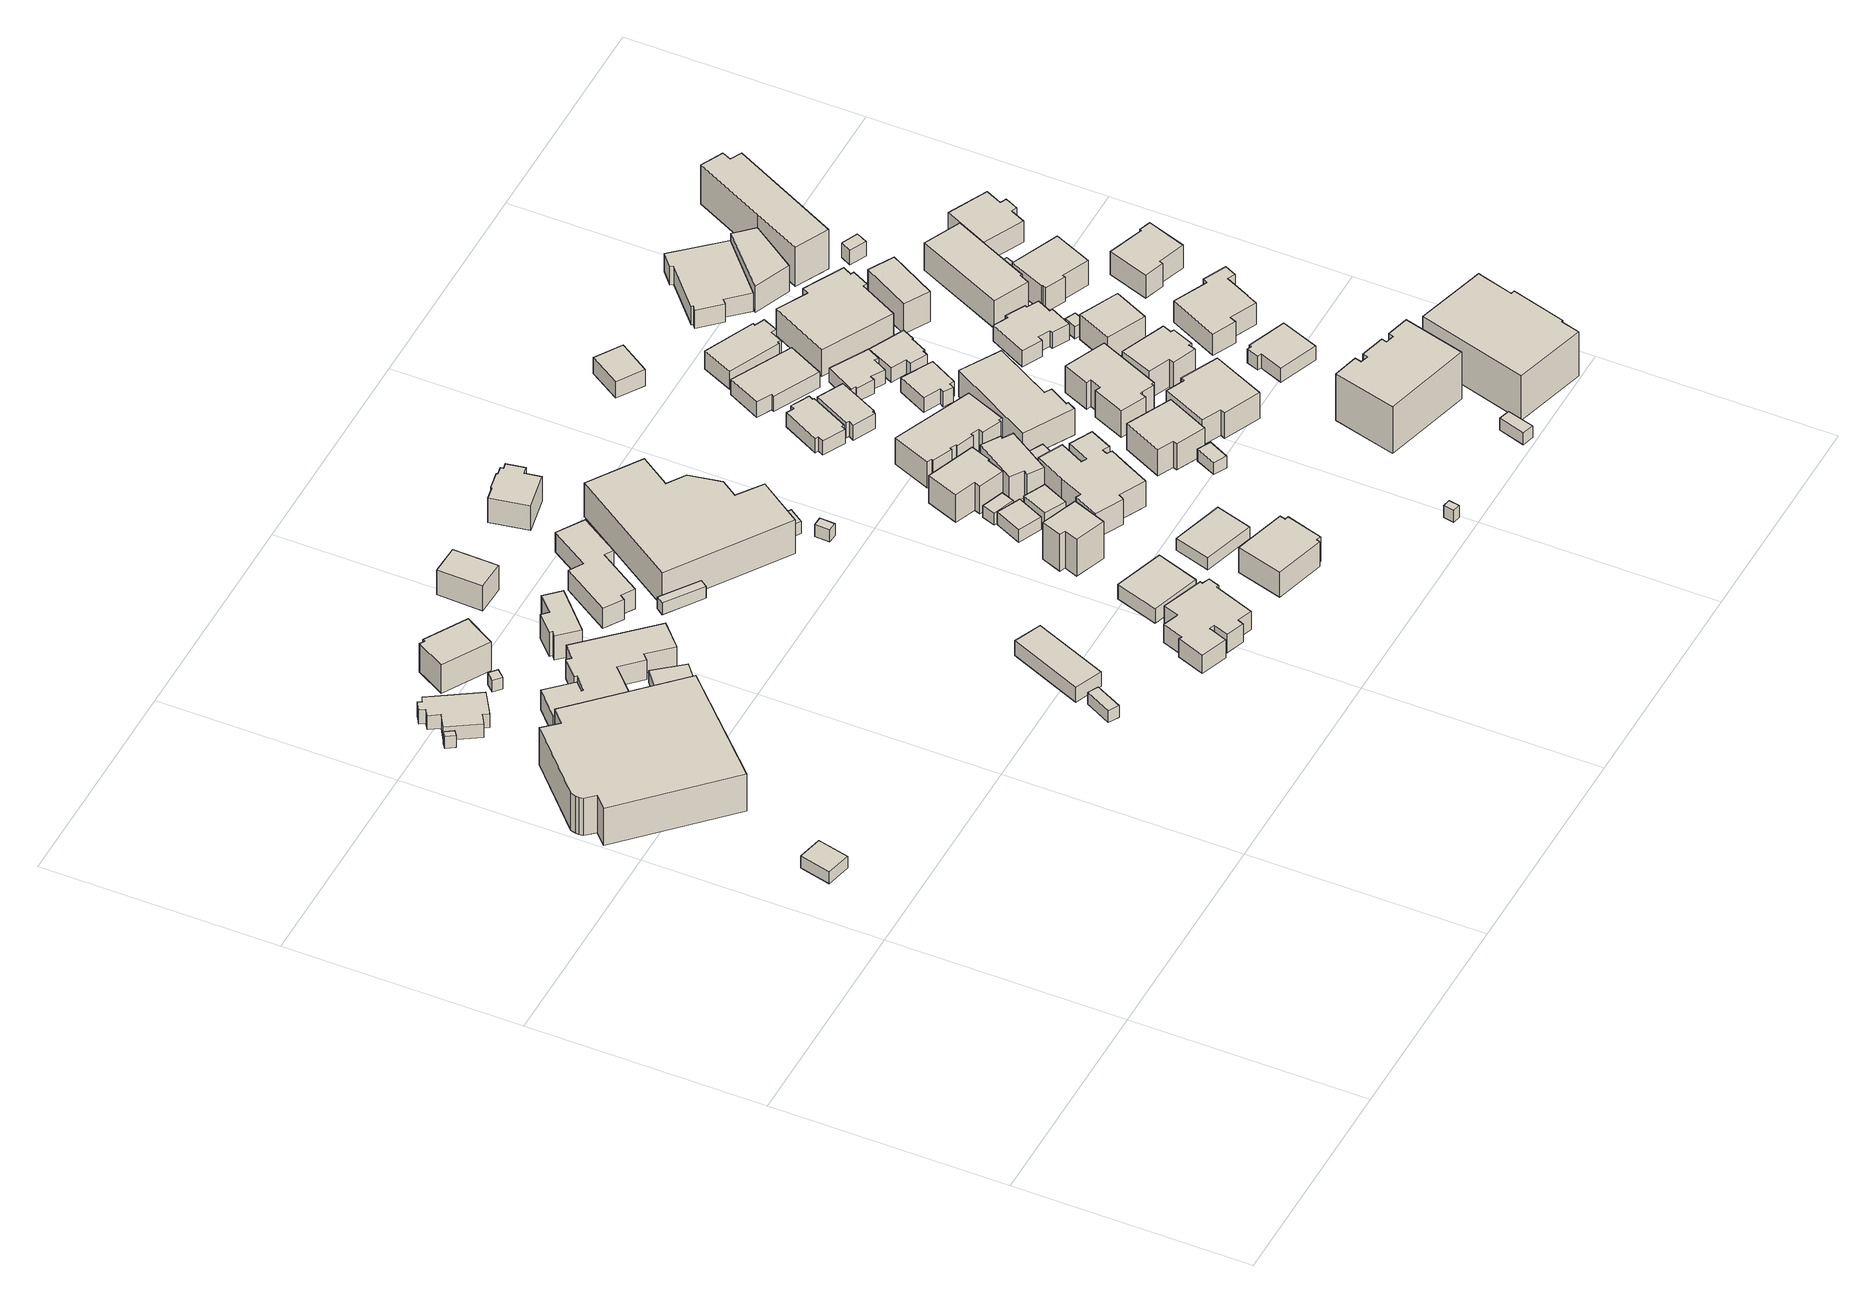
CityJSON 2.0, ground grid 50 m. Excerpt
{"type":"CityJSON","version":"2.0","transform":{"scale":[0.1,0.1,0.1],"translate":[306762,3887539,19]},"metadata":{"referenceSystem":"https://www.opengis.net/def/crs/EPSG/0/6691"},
"CityObjects":{
"building1":{"type":"Building","attributes":{"class":"3001","measuredHeight":2,"BuildingIDAttribute.prefecture":"22","BuildingIDAttribute.city":"22203","BuildingDetailAttribute.surveyYear":2015},"geometry":[{"type":"Solid","lod":"1","boundaries":[[[[0,1,2,3]],[[2,4,5,3]],[[1,6,4,2]],[[0,7,6,1]],[[3,5,7,0]],[[4,6,7,5]]]]}]},
"building2":{"type":"Building","attributes":{"class":"3002","measuredHeight":2,"BuildingIDAttribute.prefecture":"22","BuildingIDAttribute.city":"22203","BuildingDetailAttribute.surveyYear":2015},"geometry":[{"type":"Solid","lod":"1","boundaries":[[[[8,9,10,11,12,13,14,15,16,17,18]],[[17,19,20,18]],[[16,21,19,17]],[[15,22,21,16]],[[14,23,22,15]],[[13,24,23,14]],[[12,25,24,13]],[[11,26,25,12]],[[10,27,26,11]],[[9,28,27,10]],[[8,29,28,9]],[[18,20,29,8]],[[19,21,22,23,24,25,26,27,28,29,20]]]]}]},
"building3":{"type":"Building","attributes":{"class":"3001","measuredHeight":2,"BuildingIDAttribute.prefecture":"22","BuildingIDAttribute.city":"22203","BuildingDetailAttribute.surveyYear":2015},"geometry":[{"type":"Solid","lod":"1","boundaries":[[[[30,31,32,33]],[[32,34,35,33]],[[31,36,34,32]],[[30,37,36,31]],[[33,35,37,30]],[[34,36,37,35]]]]}]},
"building4":{"type":"Building","attributes":{"class":"3001","measuredHeight":2,"BuildingIDAttribute.prefecture":"22","BuildingIDAttribute.city":"22203","BuildingDetailAttribute.surveyYear":2015},"geometry":[{"type":"Solid","lod":"1","boundaries":[[[[38,39,40,41,42,43,44,45,46,47,48,49]],[[48,50,51,49]],[[47,52,50,48]],[[46,53,52,47]],[[45,54,53,46]],[[44,55,54,45]],[[43,56,55,44]],[[42,57,56,43]],[[41,58,57,42]],[[40,59,58,41]],[[39,60,59,40]],[[38,61,60,39]],[[49,51,61,38]],[[50,52,53,54,55,56,57,58,59,60,61,51]]]]}]},
"building5":{"type":"Building","attributes":{"class":"3001","measuredHeight":2,"BuildingIDAttribute.prefecture":"22","BuildingIDAttribute.city":"22203","BuildingDetailAttribute.surveyYear":2015},"geometry":[{"type":"Solid","lod":"1","boundaries":[[[[62,63,64,65]],[[64,66,67,65]],[[63,68,66,64]],[[62,69,68,63]],[[65,67,69,62]],[[66,68,69,67]]]]}]},
"building6":{"type":"Building","attributes":{"class":"3001","measuredHeight":2,"BuildingIDAttribute.prefecture":"22","BuildingIDAttribute.city":"22203","BuildingDetailAttribute.surveyYear":2015},"geometry":[{"type":"Solid","lod":"1","boundaries":[[[[70,71,72,73,74,75,76,77,78,79,80,81,82,83,84,85,86,87]],[[86,88,89,87]],[[85,90,88,86]],[[84,91,90,85]],[[83,92,91,84]],[[82,93,92,83]],[[81,94,93,82]],[[80,95,94,81]],[[79,96,95,80]],[[78,97,96,79]],[[77,98,97,78]],[[76,99,98,77]],[[75,100,99,76]],[[74,101,100,75]],[[73,102,101,74]],[[72,103,102,73]],[[71,104,103,72]],[[70,105,104,71]],[[87,89,105,70]],[[88,90,91,92,93,94,95,96,97,98,99,100,101,102,103,104,105,89]]]]}]},
"building7":{"type":"Building","attributes":{"class":"3001","measuredHeight":2,"BuildingIDAttribute.prefecture":"22","BuildingIDAttribute.city":"22203","BuildingDetailAttribute.surveyYear":2015},"geometry":[{"type":"Solid","lod":"1","boundaries":[[[[106,107,108,109,110,111]],[[110,112,113,111]],[[109,114,112,110]],[[108,115,114,109]],[[107,116,115,108]],[[106,117,116,107]],[[111,113,117,106]],[[112,114,115,116,117,113]]]]}]},
"building8":{"type":"Building","attributes":{"class":"3001","measuredHeight":2,"BuildingIDAttribute.prefecture":"22","BuildingIDAttribute.city":"22203","BuildingDetailAttribute.surveyYear":2015},"geometry":[{"type":"Solid","lod":"1","boundaries":[[[[118,119,120,121]],[[120,122,123,121]],[[119,124,122,120]],[[118,125,124,119]],[[121,123,125,118]],[[122,124,125,123]]]]}]},
"building9":{"type":"Building","attributes":{"class":"3001","measuredHeight":2,"BuildingIDAttribute.prefecture":"22","BuildingIDAttribute.city":"22203","BuildingDetailAttribute.surveyYear":2015},"geometry":[{"type":"Solid","lod":"1","boundaries":[[[[126,127,128,129]],[[128,130,131,129]],[[127,132,130,128]],[[126,133,132,127]],[[129,131,133,126]],[[130,132,133,131]]]]}]},
"building10":{"type":"Building","attributes":{"class":"3001","measuredHeight":2,"BuildingIDAttribute.prefecture":"22","BuildingIDAttribute.city":"22203","BuildingDetailAttribute.surveyYear":2015},"geometry":[{"type":"Solid","lod":"1","boundaries":[[[[134,135,136,137,138,139,140,141]],[[140,142,143,141]],[[139,144,142,140]],[[138,145,144,139]],[[137,146,145,138]],[[136,147,146,137]],[[135,148,147,136]],[[134,149,148,135]],[[141,143,149,134]],[[142,144,145,146,147,148,149,143]]]]}]},
"building11":{"type":"Building","attributes":{"class":"3001","measuredHeight":2,"BuildingIDAttribute.prefecture":"22","BuildingIDAttribute.city":"22203","BuildingDetailAttribute.surveyYear":2015},"geometry":[{"type":"Solid","lod":"1","boundaries":[[[[150,151,152,153]],[[152,154,155,153]],[[151,156,154,152]],[[150,157,156,151]],[[153,155,157,150]],[[154,156,157,155]]]]}]},
"building12":{"type":"Building","attributes":{"class":"3001","measuredHeight":2,"BuildingIDAttribute.prefecture":"22","BuildingIDAttribute.city":"22203","BuildingDetailAttribute.surveyYear":2015},"geometry":[{"type":"Solid","lod":"1","boundaries":[[[[158,159,160,161]],[[160,162,163,161]],[[159,164,162,160]],[[158,165,164,159]],[[161,163,165,158]],[[162,164,165,163]]]]}]},
"building13":{"type":"Building","attributes":{"class":"3001","measuredHeight":2,"BuildingIDAttribute.prefecture":"22","BuildingIDAttribute.city":"22203","BuildingDetailAttribute.surveyYear":2015},"geometry":[{"type":"Solid","lod":"1","boundaries":[[[[166,167,168,169]],[[168,170,171,169]],[[167,172,170,168]],[[166,173,172,167]],[[169,171,173,166]],[[170,172,173,171]]]]}]},
"building14":{"type":"Building","attributes":{"class":"3001","measuredHeight":2,"BuildingIDAttribute.prefecture":"22","BuildingIDAttribute.city":"22203","BuildingDetailAttribute.surveyYear":2015},"geometry":[{"type":"Solid","lod":"1","boundaries":[[[[174,175,176,177,178,179,180,181,182,183]],[[182,184,185,183]],[[181,186,184,182]],[[180,187,186,181]],[[179,188,187,180]],[[178,189,188,179]],[[177,190,189,178]],[[176,191,190,177]],[[175,192,191,176]],[[174,193,192,175]],[[183,185,193,174]],[[184,186,187,188,189,190,191,192,193,185]]]]}]},
"building15":{"type":"Building","attributes":{"class":"3001","measuredHeight":2,"BuildingIDAttribute.prefecture":"22","BuildingIDAttribute.city":"22203","BuildingDetailAttribute.surveyYear":2015},"geometry":[{"type":"Solid","lod":"1","boundaries":[[[[194,195,196,197,198,199,200,201,202,203,204,205,206,207,208,209,210,211]],[[210,212,213,211]],[[209,214,212,210]],[[208,215,214,209]],[[207,216,215,208]],[[206,217,216,207]],[[205,218,217,206]],[[204,219,218,205]],[[203,220,219,204]],[[202,221,220,203]],[[201,222,221,202]],[[200,223,222,201]],[[199,224,223,200]],[[198,225,224,199]],[[197,226,225,198]],[[196,227,226,197]],[[195,228,227,196]],[[194,229,228,195]],[[211,213,229,194]],[[212,214,215,216,217,218,219,220,221,222,223,224,225,226,227,228,229,213]]]]}]},
"building16":{"type":"Building","attributes":{"class":"3001","measuredHeight":2,"BuildingIDAttribute.prefecture":"22","BuildingIDAttribute.city":"22203","BuildingDetailAttribute.surveyYear":2015},"geometry":[{"type":"Solid","lod":"1","boundaries":[[[[230,231,232,233,234,235,236,237,238]],[[237,239,240,238]],[[236,241,239,237]],[[235,242,241,236]],[[234,243,242,235]],[[233,244,243,234]],[[232,245,244,233]],[[231,246,245,232]],[[230,247,246,231]],[[238,240,247,230]],[[239,241,242,243,244,245,246,247,240]]]]}]},
"building17":{"type":"Building","attributes":{"class":"3001","measuredHeight":2,"BuildingIDAttribute.prefecture":"22","BuildingIDAttribute.city":"22203","BuildingDetailAttribute.surveyYear":2015},"geometry":[{"type":"Solid","lod":"1","boundaries":[[[[248,249,250,251]],[[250,252,253,251]],[[249,254,252,250]],[[248,255,254,249]],[[251,253,255,248]],[[252,254,255,253]]]]}]},
"building18":{"type":"Building","attributes":{"class":"3001","measuredHeight":2,"BuildingIDAttribute.prefecture":"22","BuildingIDAttribute.city":"22203","BuildingDetailAttribute.surveyYear":2015},"geometry":[{"type":"Solid","lod":"1","boundaries":[[[[256,257,258,259,260,261,262,263,264,265,266,267]],[[266,268,269,267]],[[265,270,268,266]],[[264,271,270,265]],[[263,272,271,264]],[[262,273,272,263]],[[261,274,273,262]],[[260,275,274,261]],[[259,276,275,260]],[[258,277,276,259]],[[257,278,277,258]],[[256,279,278,257]],[[267,269,279,256]],[[268,270,271,272,273,274,275,276,277,278,279,269]]]]}]},
"building19":{"type":"Building","attributes":{"class":"3001","measuredHeight":2,"BuildingIDAttribute.prefecture":"22","BuildingIDAttribute.city":"22203","BuildingDetailAttribute.surveyYear":2015},"geometry":[{"type":"Solid","lod":"1","boundaries":[[[[280,281,282,283]],[[282,284,285,283]],[[281,286,284,282]],[[280,287,286,281]],[[283,285,287,280]],[[284,286,287,285]]]]}]},
"building20":{"type":"Building","attributes":{"class":"3001","measuredHeight":2,"BuildingIDAttribute.prefecture":"22","BuildingIDAttribute.city":"22203","BuildingDetailAttribute.surveyYear":2015},"geometry":[{"type":"Solid","lod":"1","boundaries":[[[[288,289,290,291]],[[290,292,293,291]],[[289,294,292,290]],[[288,295,294,289]],[[291,293,295,288]],[[292,294,295,293]]]]}]},
"building21":{"type":"Building","attributes":{"class":"3001","measuredHeight":2,"BuildingIDAttribute.prefecture":"22","BuildingIDAttribute.city":"22203","BuildingDetailAttribute.surveyYear":2015},"geometry":[{"type":"Solid","lod":"1","boundaries":[[[[296,297,298,299,300,301]],[[300,302,303,301]],[[299,304,302,300]],[[298,305,304,299]],[[297,306,305,298]],[[296,307,306,297]],[[301,303,307,296]],[[302,304,305,306,307,303]]]]}]},
"building22":{"type":"Building","attributes":{"class":"3001","measuredHeight":2,"BuildingIDAttribute.prefecture":"22","BuildingIDAttribute.city":"22203","BuildingDetailAttribute.surveyYear":2015},"geometry":[{"type":"Solid","lod":"1","boundaries":[[[[308,309,310,311,312,313,314,315]],[[314,316,317,315]],[[313,318,316,314]],[[312,319,318,313]],[[311,320,319,312]],[[310,321,320,311]],[[309,322,321,310]],[[308,323,322,309]],[[315,317,323,308]],[[316,318,319,320,321,322,323,317]]]]}]},
"building23":{"type":"Building","attributes":{"class":"3001","measuredHeight":2,"BuildingIDAttribute.prefecture":"22","BuildingIDAttribute.city":"22203","BuildingDetailAttribute.surveyYear":2015},"geometry":[{"type":"Solid","lod":"1","boundaries":[[[[324,325,326,327]],[[326,328,329,327]],[[325,330,328,326]],[[324,331,330,325]],[[327,329,331,324]],[[328,330,331,329]]]]}]},
"building24":{"type":"Building","attributes":{"class":"3001","measuredHeight":2,"BuildingIDAttribute.prefecture":"22","BuildingIDAttribute.city":"22203","BuildingDetailAttribute.surveyYear":2015},"geometry":[{"type":"Solid","lod":"1","boundaries":[[[[332,333,334,335]],[[334,336,337,335]],[[333,338,336,334]],[[332,339,338,333]],[[335,337,339,332]],[[336,338,339,337]]]]}]},
"building25":{"type":"Building","attributes":{"class":"3003","measuredHeight":2,"BuildingIDAttribute.prefecture":"22","BuildingIDAttribute.city":"22203","BuildingDetailAttribute.surveyYear":2015},"geometry":[{"type":"Solid","lod":"1","boundaries":[[[[340,341,342,343]],[[342,344,345,343]],[[341,346,344,342]],[[340,347,346,341]],[[343,345,347,340]],[[344,346,347,345]]]]}]},
"building26":{"type":"Building","attributes":{"class":"3001","measuredHeight":2,"BuildingIDAttribute.prefecture":"22","BuildingIDAttribute.city":"22203","BuildingDetailAttribute.surveyYear":2015},"geometry":[{"type":"Solid","lod":"1","boundaries":[[[[348,349,350,351,352]],[[351,353,354,352]],[[350,355,353,351]],[[349,356,355,350]],[[348,357,356,349]],[[352,354,357,348]],[[353,355,356,357,354]]]]}]},
"building27":{"type":"Building","attributes":{"class":"3001","measuredHeight":2,"BuildingIDAttribute.prefecture":"22","BuildingIDAttribute.city":"22203","BuildingDetailAttribute.surveyYear":2015},"geometry":[{"type":"Solid","lod":"1","boundaries":[[[[358,359,360,361,362,363,364,365]],[[364,366,367,365]],[[363,368,366,364]],[[362,369,368,363]],[[361,370,369,362]],[[360,371,370,361]],[[359,372,371,360]],[[358,373,372,359]],[[365,367,373,358]],[[366,368,369,370,371,372,373,367]]]]}]},
"building28":{"type":"Building","attributes":{"class":"3001","measuredHeight":2,"BuildingIDAttribute.prefecture":"22","BuildingIDAttribute.city":"22203","BuildingDetailAttribute.surveyYear":2015},"geometry":[{"type":"Solid","lod":"1","boundaries":[[[[374,375,376,377,378,379,380,381,382,383,384,385,386,387,388,389,390,391,392]],[[391,393,394,392]],[[390,395,393,391]],[[389,396,395,390]],[[388,397,396,389]],[[387,398,397,388]],[[386,399,398,387]],[[385,400,399,386]],[[384,401,400,385]],[[383,402,401,384]],[[382,403,402,383]],[[381,404,403,382]],[[380,405,404,381]],[[379,406,405,380]],[[378,407,406,379]],[[377,408,407,378]],[[376,409,408,377]],[[375,410,409,376]],[[374,411,410,375]],[[392,394,411,374]],[[393,395,396,397,398,399,400,401,402,403,404,405,406,407,408,409,410,411,394]]]]}]},
"building29":{"type":"Building","attributes":{"class":"3001","measuredHeight":2,"BuildingIDAttribute.prefecture":"22","BuildingIDAttribute.city":"22203","BuildingDetailAttribute.surveyYear":2015},"geometry":[{"type":"Solid","lod":"1","boundaries":[[[[412,413,414,415,416,417,418,419]],[[418,420,421,419]],[[417,422,420,418]],[[416,423,422,417]],[[415,424,423,416]],[[414,425,424,415]],[[413,426,425,414]],[[412,427,426,413]],[[419,421,427,412]],[[420,422,423,424,425,426,427,421]]]]}]},
"building30":{"type":"Building","attributes":{"class":"3001","measuredHeight":2,"BuildingIDAttribute.prefecture":"22","BuildingIDAttribute.city":"22203","BuildingDetailAttribute.surveyYear":2015},"geometry":[{"type":"Solid","lod":"1","boundaries":[[[[428,429,430,431]],[[430,432,433,431]],[[429,434,432,430]],[[428,435,434,429]],[[431,433,435,428]],[[432,434,435,433]]]]}]},
"building31":{"type":"Building","attributes":{"class":"3001","measuredHeight":2,"BuildingIDAttribute.prefecture":"22","BuildingIDAttribute.city":"22203","BuildingDetailAttribute.surveyYear":2015},"geometry":[{"type":"Solid","lod":"1","boundaries":[[[[436,437,438,439]],[[438,440,441,439]],[[437,442,440,438]],[[436,443,442,437]],[[439,441,443,436]],[[440,442,443,441]]]]}]},
"building32":{"type":"Building","attributes":{"class":"3001","measuredHeight":2,"BuildingIDAttribute.prefecture":"22","BuildingIDAttribute.city":"22203","BuildingDetailAttribute.surveyYear":2015},"geometry":[{"type":"Solid","lod":"1","boundaries":[[[[444,445,446,447,448,449,450,451,452,453,454,455,456,457,458,459]],[[458,460,461,459]],[[457,462,460,458]],[[456,463,462,457]],[[455,464,463,456]],[[454,465,464,455]],[[453,466,465,454]],[[452,467,466,453]],[[451,468,467,452]],[[450,469,468,451]],[[449,470,469,450]],[[448,471,470,449]],[[447,472,471,448]],[[446,473,472,447]],[[445,474,473,446]],[[444,475,474,445]],[[459,461,475,444]],[[460,462,463,464,465,466,467,468,469,470,471,472,473,474,475,461]]]]}]},
"building33":{"type":"Building","attributes":{"class":"3001","measuredHeight":2,"BuildingIDAttribute.prefecture":"22","BuildingIDAttribute.city":"22203","BuildingDetailAttribute.surveyYear":2015},"geometry":[{"type":"Solid","lod":"1","boundaries":[[[[476,477,478,479,480,481,482,483,484,485,486,487]],[[486,488,489,487]],[[485,490,488,486]],[[484,491,490,485]],[[483,492,491,484]],[[482,493,492,483]],[[481,494,493,482]],[[480,495,494,481]],[[479,496,495,480]],[[478,497,496,479]],[[477,498,497,478]],[[476,499,498,477]],[[487,489,499,476]],[[488,490,491,492,493,494,495,496,497,498,499,489]]]]}]},
"building34":{"type":"Building","attributes":{"class":"3003","measuredHeight":2,"BuildingIDAttribute.prefecture":"22","BuildingIDAttribute.city":"22203","BuildingDetailAttribute.surveyYear":2015},"geometry":[{"type":"Solid","lod":"1","boundaries":[[[[500,501,502,503]],[[502,504,505,503]],[[501,506,504,502]],[[500,507,506,501]],[[503,505,507,500]],[[504,506,507,505]]]]}]},
"building35":{"type":"Building","attributes":{"class":"3001","measuredHeight":2,"BuildingIDAttribute.prefecture":"22","BuildingIDAttribute.city":"22203","BuildingDetailAttribute.surveyYear":2015},"geometry":[{"type":"Solid","lod":"1","boundaries":[[[[508,509,510,511,512,513,514,515]],[[514,516,517,515]],[[513,518,516,514]],[[512,519,518,513]],[[511,520,519,512]],[[510,521,520,511]],[[509,522,521,510]],[[508,523,522,509]],[[515,517,523,508]],[[516,518,519,520,521,522,523,517]]]]}]},
"building36":{"type":"Building","attributes":{"class":"3001","measuredHeight":2,"BuildingIDAttribute.prefecture":"22","BuildingIDAttribute.city":"22203","BuildingDetailAttribute.surveyYear":2015},"geometry":[{"type":"Solid","lod":"1","boundaries":[[[[524,525,526,527,528,529]],[[528,530,531,529]],[[527,532,530,528]],[[526,533,532,527]],[[525,534,533,526]],[[524,535,534,525]],[[529,531,535,524]],[[530,532,533,534,535,531]]]]}]},
"building37":{"type":"Building","attributes":{"class":"3001","measuredHeight":2,"BuildingIDAttribute.prefecture":"22","BuildingIDAttribute.city":"22203","BuildingDetailAttribute.surveyYear":2015},"geometry":[{"type":"Solid","lod":"1","boundaries":[[[[536,537,538,539]],[[538,540,541,539]],[[537,542,540,538]],[[536,543,542,537]],[[539,541,543,536]],[[540,542,543,541]]]]}]},
"building38":{"type":"Building","attributes":{"class":"3001","measuredHeight":2,"BuildingIDAttribute.prefecture":"22","BuildingIDAttribute.city":"22203","BuildingDetailAttribute.surveyYear":2015},"geometry":[{"type":"Solid","lod":"1","boundaries":[[[[544,545,546,547,548,549,550,551]],[[550,552,553,551]],[[549,554,552,550]],[[548,555,554,549]],[[547,556,555,548]],[[546,557,556,547]],[[545,558,557,546]],[[544,559,558,545]],[[551,553,559,544]],[[552,554,555,556,557,558,559,553]]]]}]},
"building39":{"type":"Building","attributes":{"class":"3001","measuredHeight":2,"BuildingIDAttribute.prefecture":"22","BuildingIDAttribute.city":"22203","BuildingDetailAttribute.surveyYear":2015},"geometry":[{"type":"Solid","lod":"1","boundaries":[[[[560,561,562,563,564,565]],[[564,566,567,565]],[[563,568,566,564]],[[562,569,568,563]],[[561,570,569,562]],[[560,571,570,561]],[[565,567,571,560]],[[566,568,569,570,571,567]]]]}]},
"building40":{"type":"Building","attributes":{"class":"3001","measuredHeight":2,"BuildingIDAttribute.prefecture":"22","BuildingIDAttribute.city":"22203","BuildingDetailAttribute.surveyYear":2015},"geometry":[{"type":"Solid","lod":"1","boundaries":[[[[572,573,574,575,576,577,578,579,580]],[[579,581,582,580]],[[578,583,581,579]],[[577,584,583,578]],[[576,585,584,577]],[[575,586,585,576]],[[574,587,586,575]],[[573,588,587,574]],[[572,589,588,573]],[[580,582,589,572]],[[581,583,584,585,586,587,588,589,582]]]]}]},
"building41":{"type":"Building","attributes":{"class":"3001","measuredHeight":2,"BuildingIDAttribute.prefecture":"22","BuildingIDAttribute.city":"22203","BuildingDetailAttribute.surveyYear":2015},"geometry":[{"type":"Solid","lod":"1","boundaries":[[[[590,591,592,593,594,595,596,597,598,599,600]],[[599,601,602,600]],[[598,603,601,599]],[[597,604,603,598]],[[596,605,604,597]],[[595,606,605,596]],[[594,607,606,595]],[[593,608,607,594]],[[592,609,608,593]],[[591,610,609,592]],[[590,611,610,591]],[[600,602,611,590]],[[601,603,604,605,606,607,608,609,610,611,602]]]]}]},
"building42":{"type":"Building","attributes":{"class":"3001","measuredHeight":2,"BuildingIDAttribute.prefecture":"22","BuildingIDAttribute.city":"22203","BuildingDetailAttribute.surveyYear":2015},"geometry":[{"type":"Solid","lod":"1","boundaries":[[[[612,613,614,615,616,617,618,619]],[[618,620,621,619]],[[617,622,620,618]],[[616,623,622,617]],[[615,624,623,616]],[[614,625,624,615]],[[613,626,625,614]],[[612,627,626,613]],[[619,621,627,612]],[[620,622,623,624,625,626,627,621]]]]}]},
"building43":{"type":"Building","attributes":{"class":"3001","measuredHeight":2,"BuildingIDAttribute.prefecture":"22","BuildingIDAttribute.city":"22203","BuildingDetailAttribute.surveyYear":2015},"geometry":[{"type":"Solid","lod":"1","boundaries":[[[[628,629,630,631,632,633,634,635,636,637]],[[636,638,639,637]],[[635,640,638,636]],[[634,641,640,635]],[[633,642,641,634]],[[632,643,642,633]],[[631,644,643,632]],[[630,645,644,631]],[[629,646,645,630]],[[628,647,646,629]],[[637,639,647,628]],[[638,640,641,642,643,644,645,646,647,639]]]]}]},
"building44":{"type":"Building","attributes":{"class":"3001","measuredHeight":2,"BuildingIDAttribute.prefecture":"22","BuildingIDAttribute.city":"22203","BuildingDetailAttribute.surveyYear":2015},"geometry":[{"type":"Solid","lod":"1","boundaries":[[[[648,649,650,651,652,653,654,655,656,657,658,659,660]],[[659,661,662,660]],[[658,663,661,659]],[[657,664,663,658]],[[656,665,664,657]],[[655,666,665,656]],[[654,667,666,655]],[[653,668,667,654]],[[652,669,668,653]],[[651,670,669,652]],[[650,671,670,651]],[[649,672,671,650]],[[648,673,672,649]],[[660,662,673,648]],[[661,663,664,665,666,667,668,669,670,671,672,673,662]]]]}]},
"building45":{"type":"Building","attributes":{"class":"3001","measuredHeight":2,"BuildingIDAttribute.prefecture":"22","BuildingIDAttribute.city":"22203","BuildingDetailAttribute.surveyYear":2015},"geometry":[{"type":"Solid","lod":"1","boundaries":[[[[674,675,676,677]],[[676,678,679,677]],[[675,680,678,676]],[[674,681,680,675]],[[677,679,681,674]],[[678,680,681,679]]]]}]},
"building46":{"type":"Building","attributes":{"class":"3001","measuredHeight":2,"BuildingIDAttribute.prefecture":"22","BuildingIDAttribute.city":"22203","BuildingDetailAttribute.surveyYear":2015},"geometry":[{"type":"Solid","lod":"1","boundaries":[[[[682,683,684,685,686,687,688,689,690,691,692]],[[691,693,694,692]],[[690,695,693,691]],[[689,696,695,690]],[[688,697,696,689]],[[687,698,697,688]],[[686,699,698,687]],[[685,700,699,686]],[[684,701,700,685]],[[683,702,701,684]],[[682,703,702,683]],[[692,694,703,682]],[[693,695,696,697,698,699,700,701,702,703,694]]]]}]},
"building47":{"type":"Building","attributes":{"class":"3002","measuredHeight":2,"BuildingIDAttribute.prefecture":"22","BuildingIDAttribute.city":"22203","BuildingDetailAttribute.surveyYear":2015},"geometry":[{"type":"Solid","lod":"1","boundaries":[[[[704,705,706,707,708,709,710,711,712,713,714,715]],[[714,716,717,715]],[[713,718,716,714]],[[712,719,718,713]],[[711,720,719,712]],[[710,721,720,711]],[[709,722,721,710]],[[708,723,722,709]],[[707,724,723,708]],[[706,725,724,707]],[[705,726,725,706]],[[704,727,726,705]],[[715,717,727,704]],[[716,718,719,720,721,722,723,724,725,726,727,717]]]]}]},
"building48":{"type":"Building","attributes":{"class":"3001","measuredHeight":2,"BuildingIDAttribute.prefecture":"22","BuildingIDAttribute.city":"22203","BuildingDetailAttribute.surveyYear":2015},"geometry":[{"type":"Solid","lod":"1","boundaries":[[[[728,729,730,731,732,733,734,735,736,737]],[[736,738,739,737]],[[735,740,738,736]],[[734,741,740,735]],[[733,742,741,734]],[[732,743,742,733]],[[731,744,743,732]],[[730,745,744,731]],[[729,746,745,730]],[[728,747,746,729]],[[737,739,747,728]],[[738,740,741,742,743,744,745,746,747,739]]]]}]},
"building49":{"type":"Building","attributes":{"class":"3001","measuredHeight":2,"BuildingIDAttribute.prefecture":"22","BuildingIDAttribute.city":"22203","BuildingDetailAttribute.surveyYear":2015},"geometry":[{"type":"Solid","lod":"1","boundaries":[[[[748,749,750,751,752,753,754,755,756,757]],[[756,758,759,757]],[[755,760,758,756]],[[754,761,760,755]],[[753,762,761,754]],[[752,763,762,753]],[[751,764,763,752]],[[750,765,764,751]],[[749,766,765,750]],[[748,767,766,749]],[[757,759,767,748]],[[758,760,761,762,763,764,765,766,767,759]]]]}]},
"building50":{"type":"Building","attributes":{"class":"3001","measuredHeight":2,"BuildingIDAttribute.prefecture":"22","BuildingIDAttribute.city":"22203","BuildingDetailAttribute.surveyYear":2015},"geometry":[{"type":"Solid","lod":"1","boundaries":[[[[768,769,770,771]],[[770,772,773,771]],[[769,774,772,770]],[[768,775,774,769]],[[771,773,775,768]],[[772,774,775,773]]]]}]},
"building51":{"type":"Building","attributes":{"class":"3001","measuredHeight":2,"BuildingIDAttribute.prefecture":"22","BuildingIDAttribute.city":"22203","BuildingDetailAttribute.surveyYear":2015},"geometry":[{"type":"Solid","lod":"1","boundaries":[[[[776,777,778,779,780,781,782,783,784,785,786,787,788,789]],[[788,790,791,789]],[[787,792,790,788]],[[786,793,792,787]],[[785,794,793,786]],[[784,795,794,785]],[[783,796,795,784]],[[782,797,796,783]],[[781,798,797,782]],[[780,799,798,781]],[[779,800,799,780]],[[778,801,800,779]],[[777,802,801,778]],[[776,803,802,777]],[[789,791,803,776]],[[790,792,793,794,795,796,797,798,799,800,801,802,803,791]]]]}]},
"building52":{"type":"Building","attributes":{"class":"3001","measuredHeight":2,"BuildingIDAttribute.prefecture":"22","BuildingIDAttribute.city":"22203","BuildingDetailAttribute.surveyYear":2015},"geometry":[{"type":"Solid","lod":"1","boundaries":[[[[804,805,806,807]],[[806,808,809,807]],[[805,810,808,806]],[[804,811,810,805]],[[807,809,811,804]],[[808,810,811,809]]]]}]},
"building53":{"type":"Building","attributes":{"class":"3001","measuredHeight":2,"BuildingIDAttribute.prefecture":"22","BuildingIDAttribute.city":"22203","BuildingDetailAttribute.surveyYear":2015},"geometry":[{"type":"Solid","lod":"1","boundaries":[[[[812,813,814,815,816,817,818,819]],[[818,820,821,819]],[[817,822,820,818]],[[816,823,822,817]],[[815,824,823,816]],[[814,825,824,815]],[[813,826,825,814]],[[812,827,826,813]],[[819,821,827,812]],[[820,822,823,824,825,826,827,821]]]]}]},
"building54":{"type":"Building","attributes":{"class":"3001","measuredHeight":2,"BuildingIDAttribute.prefecture":"22","BuildingIDAttribute.city":"22203","BuildingDetailAttribute.surveyYear":2015},"geometry":[{"type":"Solid","lod":"1","boundaries":[[[[828,829,830,831,832,833,834,835,836,837]],[[836,838,839,837]],[[835,840,838,836]],[[834,841,840,835]],[[833,842,841,834]],[[832,843,842,833]],[[831,844,843,832]],[[830,845,844,831]],[[829,846,845,830]],[[828,847,846,829]],[[837,839,847,828]],[[838,840,841,842,843,844,845,846,847,839]]]]}]},
"building55":{"type":"Building","attributes":{"class":"3001","measuredHeight":2,"BuildingIDAttribute.prefecture":"22","BuildingIDAttribute.city":"22203","BuildingDetailAttribute.surveyYear":2015},"geometry":[{"type":"Solid","lod":"1","boundaries":[[[[848,849,850,851]],[[850,852,853,851]],[[849,854,852,850]],[[848,855,854,849]],[[851,853,855,848]],[[852,854,855,853]]]]}]},
"building56":{"type":"Building","attributes":{"class":"3001","measuredHeight":2,"BuildingIDAttribute.prefecture":"22","BuildingIDAttribute.city":"22203","BuildingDetailAttribute.surveyYear":2015},"geometry":[{"type":"Solid","lod":"1","boundaries":[[[[856,857,858,859]],[[858,860,861,859]],[[857,862,860,858]],[[856,863,862,857]],[[859,861,863,856]],[[860,862,863,861]]]]}]},
"building57":{"type":"Building","attributes":{"class":"3002","measuredHeight":2,"BuildingIDAttribute.prefecture":"22","BuildingIDAttribute.city":"22203","BuildingDetailAttribute.surveyYear":2015},"geometry":[{"type":"Solid","lod":"1","boundaries":[[[[864,865,866,867,868,869,870,871]],[[870,872,873,871]],[[869,874,872,870]],[[868,875,874,869]],[[867,876,875,868]],[[866,877,876,867]],[[865,878,877,866]],[[864,879,878,865]],[[871,873,879,864]],[[872,874,875,876,877,878,879,873]]]]}]},
"building58":{"type":"Building","attributes":{"class":"3001","measuredHeight":2,"BuildingIDAttribute.prefecture":"22","BuildingIDAttribute.city":"22203","BuildingDetailAttribute.surveyYear":2015},"geometry":[{"type":"Solid","lod":"1","boundaries":[[[[880,881,882,883]],[[882,884,885,883]],[[881,886,884,882]],[[880,887,886,881]],[[883,885,887,880]],[[884,886,887,885]]]]}]},
"building59":{"type":"Building","attributes":{"class":"3001","measuredHeight":2,"BuildingIDAttribute.prefecture":"22","BuildingIDAttribute.city":"22203","BuildingDetailAttribute.surveyYear":2015},"geometry":[{"type":"Solid","lod":"1","boundaries":[[[[888,889,890,891,892,893,894,895,896,897,898,899]],[[898,900,901,899]],[[897,902,900,898]],[[896,903,902,897]],[[895,904,903,896]],[[894,905,904,895]],[[893,906,905,894]],[[892,907,906,893]],[[891,908,907,892]],[[890,909,908,891]],[[889,910,909,890]],[[888,911,910,889]],[[899,901,911,888]],[[900,902,903,904,905,906,907,908,909,910,911,901]]]]}]},
"building60":{"type":"Building","attributes":{"class":"3001","measuredHeight":2,"BuildingIDAttribute.prefecture":"22","BuildingIDAttribute.city":"22203","BuildingDetailAttribute.surveyYear":2015},"geometry":[{"type":"Solid","lod":"1","boundaries":[[[[912,913,914,915,916,917]],[[916,918,919,917]],[[915,920,918,916]],[[914,921,920,915]],[[913,922,921,914]],[[912,923,922,913]],[[917,919,923,912]],[[918,920,921,922,923,919]]]]}]},
"building61":{"type":"Building","attributes":{"class":"3001","measuredHeight":2,"BuildingIDAttribute.prefecture":"22","BuildingIDAttribute.city":"22203","BuildingDetailAttribute.surveyYear":2015},"geometry":[{"type":"Solid","lod":"1","boundaries":[[[[924,925,926,927,928,929,930,931]],[[930,932,933,931]],[[929,934,932,930]],[[928,935,934,929]],[[927,936,935,928]],[[926,937,936,927]],[[925,938,937,926]],[[924,939,938,925]],[[931,933,939,924]],[[932,934,935,936,937,938,939,933]]]]}]},
"building62":{"type":"Building","attributes":{"class":"3001","measuredHeight":2,"BuildingIDAttribute.prefecture":"22","BuildingIDAttribute.city":"22203","BuildingDetailAttribute.surveyYear":2015},"geometry":[{"type":"Solid","lod":"1","boundaries":[[[[940,941,942,943]],[[942,944,945,943]],[[941,946,944,942]],[[940,947,946,941]],[[943,945,947,940]],[[944,946,947,945]]]]}]},
"building63":{"type":"Building","attributes":{"class":"3001","measuredHeight":2,"BuildingIDAttribute.prefecture":"22","BuildingIDAttribute.city":"22203","BuildingDetailAttribute.surveyYear":2015},"geometry":[{"type":"Solid","lod":"1","boundaries":[[[[948,949,950,951]],[[950,952,953,951]],[[949,954,952,950]],[[948,955,954,949]],[[951,953,955,948]],[[952,954,955,953]]]]}]},
"building64":{"type":"Building","attributes":{"class":"3001","measuredHeight":2,"BuildingIDAttribute.prefecture":"22","BuildingIDAttribute.city":"22203","BuildingDetailAttribute.surveyYear":2015},"geometry":[{"type":"Solid","lod":"1","boundaries":[[[[956,957,958,959]],[[958,960,961,959]],[[957,962,960,958]],[[956,963,962,957]],[[959,961,963,956]],[[960,962,963,961]]]]}]},
"building65":{"type":"Building","attributes":{"class":"3002","measuredHeight":2,"BuildingIDAttribute.prefecture":"22","BuildingIDAttribute.city":"22203","BuildingDetailAttribute.surveyYear":2015},"geometry":[{"type":"Solid","lod":"1","boundaries":[[[[883,964,965,966,967,968,969]],[[968,970,971,969]],[[967,972,970,968]],[[966,973,972,967]],[[965,974,973,966]],[[964,975,974,965]],[[883,976,975,964]],[[969,971,976,883]],[[970,972,973,974,975,976,971]]]]}]},
"building66":{"type":"Building","attributes":{"class":"3001","measuredHeight":2,"BuildingIDAttribute.prefecture":"22","BuildingIDAttribute.city":"22203","BuildingDetailAttribute.surveyYear":2015},"geometry":[{"type":"Solid","lod":"1","boundaries":[[[[977,978,979,980,981,982,983,984]],[[983,985,986,984]],[[982,987,985,983]],[[981,988,987,982]],[[980,989,988,981]],[[979,990,989,980]],[[978,991,990,979]],[[977,992,991,978]],[[984,986,992,977]],[[985,987,988,989,990,991,992,986]]]]}]},
"building67":{"type":"Building","attributes":{"class":"3001","measuredHeight":2,"BuildingIDAttribute.prefecture":"22","BuildingIDAttribute.city":"22203","BuildingDetailAttribute.surveyYear":2015},"geometry":[{"type":"Solid","lod":"1","boundaries":[[[[993,994,995,996,997,998,999,1000]],[[999,1001,1002,1000]],[[998,1003,1001,999]],[[997,1004,1003,998]],[[996,1005,1004,997]],[[995,1006,1005,996]],[[994,1007,1006,995]],[[993,1008,1007,994]],[[1000,1002,1008,993]],[[1001,1003,1004,1005,1006,1007,1008,1002]]]]}]}
},
"vertices":[
[146,645,2],[93,657,2],[109,724,2],[162,712,2],[109,724,32],[162,712,32],[93,657,32],[146,645,32],
[405,1082,2],[204,881,2],[5,1079,2],[31,1105,2],[13,1125,2],[12,1134,2],[13,1141,2],[16,1152,2],[151,1282,2],[180,1250,2],[209,1278,2],[180,1250,96],[209,1278,96],[151,1282,96],[16,1152,96],[13,1141,96],[12,1134,96],[13,1125,96],[31,1105,96],[5,1079,96],[204,881,96],[405,1082,96],
[113,1458,4],[124,1466,4],[136,1448,4],[125,1440,4],[136,1448,34],[125,1440,34],[124,1466,34],[113,1458,34],
[252,1440,2],[202,1408,2],[195,1420,2],[173,1406,2],[133,1470,2],[161,1488,2],[147,1510,2],[161,1520,2],[154,1531,2],[173,1543,2],[178,1535,2],[189,1541,2],[178,1535,37],[189,1541,37],[173,1543,37],[154,1531,37],[161,1520,37],[147,1510,37],[161,1488,37],[133,1470,37],[173,1406,37],[195,1420,37],[202,1408,37],[252,1440,37],
[307,1463,1],[323,1449,1],[308,1432,1],[292,1446,1],[308,1432,31],[292,1446,31],[323,1449,31],[307,1463,31],
[349,1191,4],[295,1247,4],[284,1236,4],[231,1291,4],[286,1344,4],[335,1293,4],[317,1275,4],[320,1272,4],[349,1299,4],[345,1303,4],[381,1338,4],[389,1329,4],[416,1354,4],[550,1214,4],[501,1167,4],[457,1214,4],[444,1202,4],[403,1244,4],[444,1202,53],[403,1244,53],[457,1214,53],[501,1167,53],[550,1214,53],[416,1354,53],[389,1329,53],[381,1338,53],[345,1303,53],[349,1299,53],[320,1272,53],[317,1275,53],[335,1293,53],[286,1344,53],[231,1291,53],[284,1236,53],[295,1247,53],[349,1191,53],
[382,1539,2],[343,1473,2],[247,1529,2],[282,1591,2],[292,1585,2],[295,1590,2],[292,1585,74],[295,1590,74],[282,1591,74],[247,1529,74],[343,1473,74],[382,1539,74],
[438,1195,5],[486,1136,5],[427,1088,5],[379,1147,5],[427,1088,35],[379,1147,35],[486,1136,35],[438,1195,35],
[741,438,1],[763,427,1],[734,370,1],[712,382,1],[734,370,31],[712,382,31],[763,427,31],[741,438,31],
[453,1339,6],[416,1378,6],[425,1386,6],[420,1391,6],[457,1427,6],[470,1414,6],[504,1447,6],[534,1416,6],[504,1447,67],[534,1416,67],[470,1414,67],[457,1427,67],[420,1391,67],[425,1386,67],[416,1378,67],[453,1339,67],
[802,617,1],[860,593,1],[795,436,1],[736,460,1],[795,436,38],[736,460,38],[860,593,38],[802,617,38],
[544,1554,4],[480,1556,4],[483,1652,4],[546,1650,4],[483,1652,67],[546,1650,67],[480,1556,67],[544,1554,67],
[612,1251,7],[623,1266,7],[699,1212,7],[688,1197,7],[699,1212,37],[688,1197,37],[623,1266,37],[612,1251,37],
[597,1437,7],[627,1419,7],[680,1503,7],[735,1468,7],[682,1384,7],[664,1395,7],[605,1303,7],[578,1320,7],[570,1309,7],[531,1334,7],[570,1309,57],[531,1334,57],[578,1320,57],[605,1303,57],[664,1395,57],[682,1384,57],[735,1468,57],[680,1503,57],[627,1419,57],[597,1437,57],
[1054,252,2],[1022,264,2],[1017,251,2],[978,265,2],[990,297,2],[979,301,2],[964,261,2],[907,282,2],[929,341,2],[936,338,2],[952,383,2],[986,371,2],[998,404,2],[1086,372,2],[1084,367,2],[1100,361,2],[1091,337,2],[1086,339,2],[1091,337,48],[1086,339,48],[1100,361,48],[1084,367,48],[1086,372,48],[998,404,48],[986,371,48],[952,383,48],[936,338,48],[929,341,48],[907,282,48],[964,261,48],[979,301,48],[990,297,48],[978,265,48],[1017,251,48],[1022,264,48],[1054,252,48],
[790,1497,7],[898,1425,7],[854,1360,7],[892,1335,7],[905,1266,7],[881,1231,7],[933,1194,7],[869,1101,7],[632,1260,7],[869,1101,92],[632,1260,92],[933,1194,92],[881,1231,92],[905,1266,92],[892,1335,92],[854,1360,92],[898,1425,92],[790,1497,92],
[992,420,2],[1022,511,2],[1127,476,2],[1096,386,2],[1127,476,39],[1096,386,39],[1022,511,39],[992,420,39],
[699,1651,6],[727,1656,6],[727,1659,6],[766,1666,6],[766,1663,6],[784,1666,6],[785,1660,6],[797,1662,6],[804,1623,6],[789,1620,6],[795,1585,6],[714,1570,6],[795,1585,68],[714,1570,68],[789,1620,68],[804,1623,68],[797,1662,68],[785,1660,68],[784,1666,68],[766,1663,68],[766,1666,68],[727,1659,68],[727,1656,68],[699,1651,68],
[946,1056,6],[926,1057,6],[927,1089,6],[948,1088,6],[927,1089,36],[948,1088,36],[926,1057,36],[946,1056,36],
[921,1160,7],[944,1145,7],[923,1114,7],[900,1130,7],[923,1114,37],[900,1130,37],[944,1145,37],[921,1160,37],
[1136,654,3],[1109,582,3],[1043,606,3],[1054,635,3],[1042,640,3],[1058,683,3],[1042,640,96],[1058,683,96],[1054,635,96],[1043,606,96],[1109,582,96],[1136,654,96],
[1185,341,1],[1295,309,1],[1292,297,1],[1300,295,1],[1277,217,1],[1267,220,1],[1264,212,1],[1157,243,1],[1264,212,64],[1157,243,64],[1267,220,64],[1277,217,64],[1300,295,64],[1292,297,64],[1295,309,64],[1185,341,64],
[1104,799,5],[1154,776,5],[1127,719,5],[1077,741,5],[1127,719,37],[1077,741,37],[1154,776,37],[1104,799,37],
[1298,438,2],[1275,362,2],[1165,395,2],[1188,471,2],[1165,395,32],[1188,471,32],[1275,362,32],[1298,438,32],
[1157,814,5],[1147,786,5],[1100,803,5],[1110,831,5],[1100,803,35],[1110,831,35],[1147,786,35],[1157,814,35],
[1165,773,5],[1205,754,5],[1210,752,5],[1184,696,5],[1139,718,5],[1184,696,37],[1139,718,37],[1210,752,37],[1205,754,37],[1165,773,37],
[1206,899,5],[1190,856,5],[1186,857,5],[1171,819,5],[1116,840,5],[1121,853,5],[1076,870,5],[1102,938,5],[1076,870,75],[1102,938,75],[1121,853,75],[1116,840,75],[1171,819,75],[1186,857,75],[1190,856,75],[1206,899,75],
[1239,779,5],[1290,754,5],[1264,703,5],[1275,697,5],[1298,744,5],[1346,720,5],[1323,673,5],[1309,680,5],[1304,670,5],[1315,664,5],[1294,624,5],[1268,572,5],[1212,600,5],[1208,592,5],[1205,588,5],[1147,618,5],[1173,670,5],[1183,665,5],[1206,715,5],[1183,665,69],[1206,715,69],[1173,670,69],[1147,618,69],[1205,588,69],[1208,592,69],[1212,600,69],[1268,572,69],[1294,624,69],[1315,664,69],[1304,670,69],[1309,680,69],[1323,673,69],[1346,720,69],[1298,744,69],[1275,697,69],[1264,703,69],[1290,754,69],[1239,779,69],
[1219,889,6],[1257,865,6],[1253,860,6],[1274,847,6],[1215,755,6],[1184,775,6],[1190,784,6],[1163,802,6],[1190,784,74],[1163,802,74],[1184,775,74],[1215,755,74],[1274,847,74],[1253,860,74],[1257,865,74],[1219,889,74],
[1498,38,0],[1481,41,0],[1485,64,0],[1502,61,0],[1485,64,30],[1502,61,30],[1481,41,30],[1498,38,30],
[1274,819,8],[1306,802,8],[1284,761,8],[1252,778,8],[1284,761,38],[1252,778,38],[1306,802,38],[1274,819,38],
[1335,968,9],[1300,883,9],[1293,886,9],[1291,881,9],[1249,898,9],[1253,908,9],[1236,915,9],[1234,910,9],[1196,925,9],[1197,928,9],[1185,934,9],[1183,930,9],[1141,948,9],[1142,952,9],[1133,956,9],[1166,1038,9],[1133,956,76],[1166,1038,76],[1142,952,76],[1141,948,76],[1183,930,76],[1185,934,76],[1197,928,76],[1196,925,76],[1234,910,76],[1236,915,76],[1253,908,76],[1249,898,76],[1291,881,76],[1293,886,76],[1300,883,76],[1335,968,76],
[1170,1264,9],[1186,1256,9],[1190,1265,9],[1229,1245,9],[1224,1236,9],[1227,1234,9],[1186,1153,9],[1181,1155,9],[1176,1146,9],[1130,1170,9],[1136,1182,9],[1129,1185,9],[1136,1182,45],[1129,1185,45],[1130,1170,45],[1176,1146,45],[1181,1155,45],[1186,1153,45],[1227,1234,45],[1224,1236,45],[1229,1245,45],[1190,1265,45],[1186,1256,45],[1170,1264,45],
[1428,483,4],[1401,496,4],[1422,540,4],[1449,526,4],[1422,540,34],[1449,526,34],[1401,496,34],[1428,483,34],
[1231,1230,9],[1285,1203,9],[1243,1118,9],[1240,1120,9],[1237,1113,9],[1191,1136,9],[1197,1148,9],[1191,1151,9],[1197,1148,47],[1191,1151,47],[1191,1136,47],[1237,1113,47],[1240,1120,47],[1243,1118,47],[1285,1203,47],[1231,1230,47],
[1487,626,4],[1444,535,4],[1383,564,4],[1386,572,4],[1353,588,4],[1393,671,4],[1353,588,70],[1393,671,70],[1386,572,70],[1383,564,70],[1444,535,70],[1487,626,70],
[1143,1648,11],[1198,1613,11],[1155,1547,11],[1101,1582,11],[1155,1547,52],[1101,1582,52],[1198,1613,52],[1143,1648,52],
[1387,1014,5],[1470,966,5],[1402,845,5],[1416,837,5],[1392,795,5],[1396,793,5],[1386,775,5],[1284,833,5],[1386,775,71],[1284,833,71],[1396,793,71],[1392,795,71],[1416,837,71],[1402,845,71],[1470,966,71],[1387,1014,71],
[1330,1330,10],[1292,1254,10],[1196,1302,10],[1199,1308,10],[1168,1324,10],[1203,1394,10],[1168,1324,49],[1203,1394,49],[1199,1308,49],[1196,1302,49],[1292,1254,49],[1330,1330,49],
[1413,1080,8],[1381,1020,8],[1371,1025,8],[1370,1022,8],[1366,1015,8],[1346,1026,8],[1351,1035,8],[1316,1052,8],[1348,1114,8],[1316,1052,45],[1348,1114,45],[1351,1035,45],[1346,1026,45],[1366,1015,45],[1370,1022,45],[1371,1025,45],[1381,1020,45],[1413,1080,45],
[1383,1206,10],[1392,1202,10],[1377,1174,10],[1370,1179,10],[1354,1149,10],[1326,1165,10],[1321,1156,10],[1286,1175,10],[1288,1178,10],[1279,1183,10],[1313,1245,10],[1279,1183,45],[1313,1245,45],[1288,1178,45],[1286,1175,45],[1321,1156,45],[1326,1165,45],[1354,1149,45],[1370,1179,45],[1377,1174,45],[1392,1202,45],[1383,1206,45],
[1505,644,5],[1544,626,5],[1547,634,5],[1626,597,5],[1575,485,5],[1497,520,5],[1502,530,5],[1462,549,5],[1502,530,70],[1462,549,70],[1497,520,70],[1575,485,70],[1626,597,70],[1547,634,70],[1544,626,70],[1505,644,70],
[1350,1419,11],[1347,1414,11],[1368,1405,11],[1354,1373,11],[1343,1378,11],[1331,1352,11],[1324,1356,11],[1322,1352,11],[1214,1401,11],[1244,1467,11],[1214,1401,57],[1244,1467,57],[1322,1352,57],[1324,1356,57],[1331,1352,57],[1343,1378,57],[1354,1373,57],[1368,1405,57],[1347,1414,57],[1350,1419,57],
[1513,673,5],[1508,675,5],[1506,670,5],[1480,681,5],[1476,682,5],[1471,670,5],[1417,694,5],[1446,762,5],[1458,757,5],[1468,781,5],[1458,785,5],[1482,841,5],[1570,803,5],[1482,841,72],[1570,803,72],[1458,785,72],[1468,781,72],[1458,757,72],[1446,762,72],[1417,694,72],[1471,670,72],[1476,682,72],[1480,681,72],[1506,670,72],[1508,675,72],[1513,673,72],
[1749,8,3],[1724,15,3],[1741,72,3],[1765,65,3],[1741,72,33],[1765,65,33],[1724,15,33],[1749,8,33],
[1466,1165,9],[1453,1139,9],[1451,1140,9],[1434,1106,9],[1430,1108,9],[1428,1103,9],[1425,1097,9],[1389,1115,9],[1395,1126,9],[1363,1141,9],[1392,1201,9],[1363,1141,45],[1392,1201,45],[1395,1126,45],[1389,1115,45],[1425,1097,45],[1428,1103,45],[1430,1108,45],[1434,1106,45],[1451,1140,45],[1453,1139,45],[1466,1165,45],
[1597,223,3],[1633,357,3],[1687,343,3],[1683,329,3],[1700,324,3],[1703,335,3],[1755,321,3],[1752,310,3],[1771,305,3],[1774,316,3],[1822,303,3],[1787,172,3],[1822,303,121],[1787,172,121],[1774,316,121],[1771,305,121],[1752,310,121],[1755,321,121],[1703,335,121],[1700,324,121],[1683,329,121],[1687,343,121],[1633,357,121],[1597,223,121],
[1655,722,6],[1647,703,6],[1654,700,6],[1635,654,6],[1629,657,6],[1624,642,6],[1574,662,6],[1578,673,6],[1532,692,6],[1560,761,6],[1532,692,76],[1560,761,76],[1578,673,76],[1574,662,76],[1624,642,76],[1629,657,76],[1635,654,76],[1654,700,76],[1647,703,76],[1655,722,76],
[1319,1263,11],[1383,1387,11],[1447,1353,11],[1454,1367,11],[1538,1323,11],[1528,1304,11],[1535,1301,11],[1517,1265,11],[1509,1269,11],[1466,1186,11],[1509,1269,79],[1466,1186,79],[1517,1265,79],[1535,1301,79],[1528,1304,79],[1538,1323,79],[1454,1367,79],[1447,1353,79],[1383,1387,79],[1319,1263,79],
[1779,356,4],[1773,331,4],[1698,351,4],[1704,375,4],[1698,351,34],[1704,375,34],[1773,331,34],[1779,356,34],
[1549,1021,6],[1579,1006,6],[1582,1012,6],[1623,991,6],[1621,987,6],[1645,974,6],[1630,944,6],[1636,941,6],[1613,895,6],[1578,914,6],[1581,920,6],[1557,932,6],[1551,921,6],[1509,942,6],[1551,921,46],[1509,942,46],[1557,932,46],[1581,920,46],[1578,914,46],[1613,895,46],[1636,941,46],[1630,944,46],[1645,974,46],[1621,987,46],[1623,991,46],[1582,1012,46],[1579,1006,46],[1549,1021,46],
[1704,840,7],[1669,766,7],[1588,804,7],[1622,878,7],[1588,804,70],[1622,878,70],[1669,766,70],[1704,840,70],
[1795,542,4],[1764,461,4],[1681,493,4],[1700,543,4],[1692,546,4],[1702,572,4],[1711,568,4],[1713,573,4],[1711,568,39],[1713,573,39],[1702,572,39],[1692,546,39],[1700,543,39],[1681,493,39],[1764,461,39],[1795,542,39],
[1423,1617,14],[1419,1623,14],[1447,1648,14],[1532,1554,14],[1421,1453,14],[1382,1496,14],[1372,1487,14],[1332,1530,14],[1341,1538,14],[1338,1540,14],[1341,1538,60],[1338,1540,60],[1332,1530,60],[1372,1487,60],[1382,1496,60],[1421,1453,60],[1532,1554,60],[1447,1648,60],[1419,1623,60],[1423,1617,60],
[1640,875,9],[1617,886,9],[1630,912,9],[1652,902,9],[1630,912,39],[1652,902,39],[1617,886,39],[1640,875,39],
[1548,1278,8],[1600,1249,8],[1544,1148,8],[1492,1178,8],[1544,1148,84],[1492,1178,84],[1600,1249,84],[1548,1278,84],
[1848,282,4],[1998,239,4],[1976,161,4],[1984,159,4],[1951,43,4],[1947,44,4],[1936,3,4],[1781,47,4],[1936,3,116],[1781,47,116],[1947,44,116],[1951,43,116],[1984,159,116],[1976,161,116],[1998,239,116],[1848,282,116],
[1498,1416,14],[1420,1448,14],[1530,1552,14],[1566,1514,14],[1530,1552,80],[1566,1514,80],[1420,1448,80],[1498,1416,80],
[1740,742,6],[1812,708,6],[1817,718,6],[1866,695,6],[1854,670,6],[1838,678,6],[1813,625,6],[1812,624,6],[1801,601,6],[1745,628,6],[1739,614,6],[1690,637,6],[1739,614,60],[1690,637,60],[1745,628,60],[1801,601,60],[1812,624,60],[1813,625,60],[1838,678,60],[1854,670,60],[1866,695,60],[1817,718,60],[1812,708,60],[1740,742,60],
[1665,1219,8],[1743,1183,8],[1666,1018,8],[1663,1020,8],[1653,999,8],[1579,1033,8],[1653,999,77],[1579,1033,77],[1663,1020,77],[1666,1018,77],[1743,1183,77],[1665,1219,77],
[1692,1051,9],[1794,1007,9],[1759,927,9],[1702,952,9],[1700,946,9],[1658,965,9],[1661,973,9],[1659,974,9],[1661,973,72],[1659,974,72],[1658,965,72],[1700,946,72],[1702,952,72],[1759,927,72],[1794,1007,72],[1692,1051,72],
[1721,1060,10],[1716,1048,10],[1696,1058,10],[1702,1069,10],[1696,1058,40],[1702,1069,40],[1716,1048,40],[1721,1060,40],
[1732,1081,10],[1724,1062,10],[1702,1070,10],[1710,1089,10],[1702,1070,40],[1710,1089,40],[1724,1062,40],[1732,1081,40],
[1659,1353,14],[1647,1329,14],[1612,1346,14],[1624,1369,14],[1612,1346,51],[1624,1369,51],[1647,1329,51],[1659,1353,51],
[1642,1667,14],[1689,1644,14],[1680,1625,14],[1704,1613,14],[1586,1377,14],[1516,1412,14],[1586,1377,113],[1516,1412,113],[1704,1613,113],[1680,1625,113],[1689,1644,113],[1642,1667,113],[1566,1514,113],
[1880,790,6],[1822,810,6],[1819,802,6],[1776,817,6],[1806,904,6],[1883,877,6],[1884,881,6],[1909,872,6],[1884,881,64],[1909,872,64],[1883,877,64],[1806,904,64],[1776,817,64],[1819,802,64],[1822,810,64],[1880,790,64],
[1855,1181,10],[1839,1146,10],[1852,1140,10],[1839,1112,10],[1827,1117,10],[1812,1085,10],[1727,1126,10],[1772,1221,10],[1727,1126,63],[1772,1221,63],[1812,1085,63],[1827,1117,63],[1839,1112,63],[1852,1140,63],[1839,1146,63],[1855,1181,63]
]}
